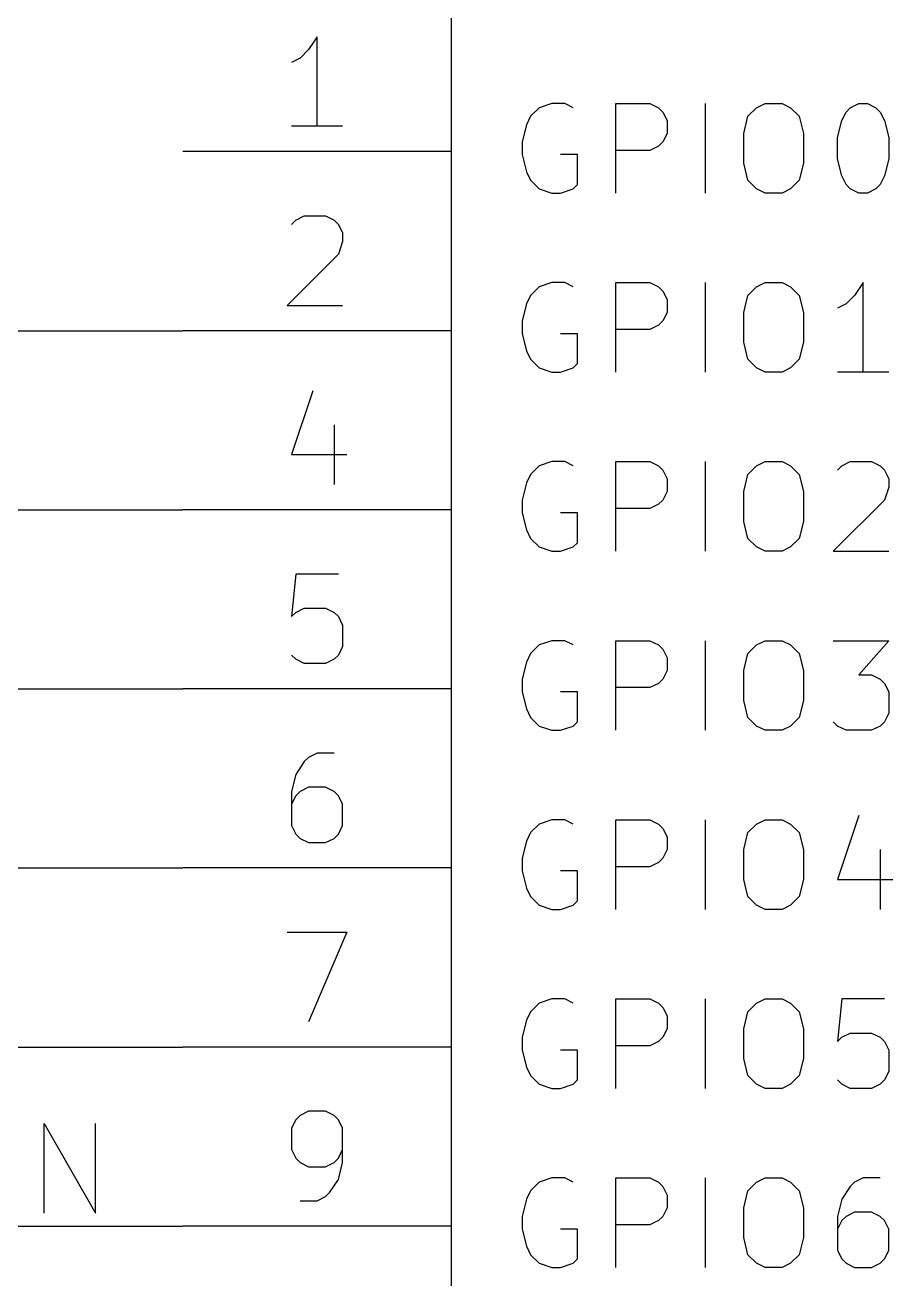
# Model space of a CAD drawing. Header units: inches. Extents: x 0.4 to 11.3, y -7.9 to -0.4.
# Drawn here: x 3.612 to 4.097, y -5.53 to -4.829 of the extents above; entities that cross this region are included whole.
import ezdxf

# ---------------------------------------------------------------- set-up
doc = ezdxf.new("R2010")
doc.units = ezdxf.units.IN
doc.header["$MEASUREMENT"] = 0
for name, color, linetype in [('GREENSIXTYFIVE', 129, 'CONTINUOUS'), ('LIGHTGREEN', 92, 'CONTINUOUS'), ('LIGHTRED', 12, 'CONTINUOUS'), ('RED', 14, 'CONTINUOUS'), ('WHITE', 250, 'CONTINUOUS')]:
    doc.layers.add(name, color=color, linetype=linetype)

msp = doc.modelspace()

# ---------------------------------------------------------------- linework, layer by layer
at = {"layer": 'GREENSIXTYFIVE', "linetype": 'CONTINUOUS'}
for p, q in [((3.90619, -4.87313), (3.89905, -4.87551)), ((3.91333, -4.87313), (3.90619, -4.87313)), ((3.91809, -4.87551), (3.91333, -4.87313)), ((3.9419, -4.92313), (3.9419, -4.87313)), ((3.9419, -4.87313), (3.96095, -4.87313)), ((3.96095, -4.87313), (3.96571, -4.87551)), ((3.9919, -4.92313), (3.9919, -4.87313)), ((4.02048, -4.87551), (4.02524, -4.87313)), ((4.02524, -4.87313), (4.03476, -4.87313)), ((4.03476, -4.87313), (4.03952, -4.87551)), ((4.07286, -4.87551), (4.07762, -4.87313)), ((4.07762, -4.87313), (4.08238, -4.87313)), ((4.08238, -4.87313), (4.08714, -4.87551)), ((3.89905, -4.87551), (3.89428, -4.88028)), ((3.96571, -4.87551), (3.96809, -4.87789)), ((3.96809, -4.87789), (3.97047, -4.88265)), ((4.01571, -4.88028), (4.02048, -4.87551)), ((4.03952, -4.87551), (4.04428, -4.88028)), ((4.06809, -4.88265), (4.07048, -4.87789)), ((4.07048, -4.87789), (4.07286, -4.87551)), ((4.08714, -4.87551), (4.08952, -4.87789)), ((4.08952, -4.87789), (4.09191, -4.88265)), ((3.8919, -4.88504), (3.88952, -4.89456)), ((3.89428, -4.88028), (3.8919, -4.88504)), ((3.97047, -4.88265), (3.97047, -4.8898)), ((4.01333, -4.8898), (4.01571, -4.88028)), ((4.04428, -4.88028), (4.04667, -4.8898)), ((4.06572, -4.89218), (4.06809, -4.88265)), ((4.09191, -4.88265), (4.09429, -4.89218)), ((3.97047, -4.8898), (3.96809, -4.89456)), ((4.01333, -4.90646), (4.01333, -4.8898)), ((4.04667, -4.8898), (4.04667, -4.90646)), ((4.06572, -4.90408), (4.06572, -4.89218)), ((4.09429, -4.89218), (4.09429, -4.90408)), ((3.88952, -4.89456), (3.88952, -4.9017)), ((3.96095, -4.89932), (3.9419, -4.89932)), ((3.96571, -4.89694), (3.96095, -4.89932)), ((3.96809, -4.89456), (3.96571, -4.89694)), ((3.88952, -4.9017), (3.8919, -4.91122)), ((3.92047, -4.9017), (3.91095, -4.9017)), ((3.92047, -4.91837), (3.92047, -4.9017)), ((4.01571, -4.91599), (4.01333, -4.90646)), ((4.04667, -4.90646), (4.04428, -4.91599)), ((4.06809, -4.91361), (4.06572, -4.90408)), ((4.09429, -4.90408), (4.09191, -4.91361)), ((3.8919, -4.91122), (3.89428, -4.91599)), ((4.07048, -4.91837), (4.06809, -4.91361)), ((4.09191, -4.91361), (4.08952, -4.91837)), ((3.89428, -4.91599), (3.89905, -4.92075)), ((3.89905, -4.92075), (3.90619, -4.92313)), ((3.91095, -4.92313), (3.91809, -4.92075)), ((3.91809, -4.92075), (3.92047, -4.91837)), ((4.02048, -4.92075), (4.01571, -4.91599)), ((4.02524, -4.92313), (4.02048, -4.92075)), ((4.03952, -4.92075), (4.03476, -4.92313)), ((4.04428, -4.91599), (4.03952, -4.92075)), ((4.07286, -4.92075), (4.07048, -4.91837)), ((4.07762, -4.92313), (4.07286, -4.92075)), ((4.08714, -4.92075), (4.08238, -4.92313)), ((4.08952, -4.91837), (4.08714, -4.92075)), ((3.90619, -4.92313), (3.91095, -4.92313)), ((4.03476, -4.92313), (4.02524, -4.92313)), ((4.08238, -4.92313), (4.07762, -4.92313)), ((3.89905, -4.97551), (3.89428, -4.98028)), ((3.90619, -4.97313), (3.89905, -4.97551)), ((3.91333, -4.97313), (3.90619, -4.97313)), ((3.91809, -4.97551), (3.91333, -4.97313)), ((3.9419, -5.02313), (3.9419, -4.97313)), ((3.9419, -4.97313), (3.96095, -4.97313)), ((3.96095, -4.97313), (3.96571, -4.97551)), ((3.96571, -4.97551), (3.96809, -4.97789)), ((3.96809, -4.97789), (3.97047, -4.98265)), ((3.9919, -5.02313), (3.9919, -4.97313)), ((4.01571, -4.98028), (4.02048, -4.97551)), ((4.02048, -4.97551), (4.02524, -4.97313)), ((4.02524, -4.97313), (4.03476, -4.97313)), ((4.03476, -4.97313), (4.03952, -4.97551)), ((4.03952, -4.97551), (4.04428, -4.98028)), ((4.08, -4.97313), (4.07524, -4.98028)), ((4.08, -5.02313), (4.08, -4.97313)), ((3.8919, -4.98504), (3.88952, -4.99456)), ((3.89428, -4.98028), (3.8919, -4.98504)), ((3.97047, -4.98265), (3.97047, -4.9898)), ((4.01333, -4.9898), (4.01571, -4.98028)), ((4.04428, -4.98028), (4.04667, -4.9898)), ((4.07048, -4.98504), (4.06572, -4.98742)), ((4.07524, -4.98028), (4.07048, -4.98504)), ((3.97047, -4.9898), (3.96809, -4.99456)), ((4.01333, -5.00646), (4.01333, -4.9898)), ((4.04667, -4.9898), (4.04667, -5.00646)), ((3.88952, -4.99456), (3.88952, -5.0017)), ((3.96571, -4.99694), (3.96095, -4.99932)), ((3.96809, -4.99456), (3.96571, -4.99694)), ((3.88952, -5.0017), (3.8919, -5.01122)), ((3.92047, -5.0017), (3.91095, -5.0017)), ((3.92047, -5.01837), (3.92047, -5.0017)), ((3.96095, -4.99932), (3.9419, -4.99932)), ((3.8919, -5.01122), (3.89428, -5.01599)), ((4.01571, -5.01599), (4.01333, -5.00646)), ((4.04667, -5.00646), (4.04428, -5.01599)), ((3.89428, -5.01599), (3.89905, -5.02075)), ((3.91809, -5.02075), (3.92047, -5.01837)), ((4.02048, -5.02075), (4.01571, -5.01599)), ((4.04428, -5.01599), (4.03952, -5.02075)), ((3.89905, -5.02075), (3.90619, -5.02313)), ((3.90619, -5.02313), (3.91095, -5.02313)), ((3.91095, -5.02313), (3.91809, -5.02075)), ((4.02524, -5.02313), (4.02048, -5.02075)), ((4.03476, -5.02313), (4.02524, -5.02313)), ((4.03952, -5.02075), (4.03476, -5.02313)), ((4.09429, -5.02313), (4.06572, -5.02313)), ((3.89905, -5.07551), (3.89428, -5.08028)), ((3.90619, -5.07313), (3.89905, -5.07551)), ((3.91333, -5.07313), (3.90619, -5.07313)), ((3.91809, -5.07551), (3.91333, -5.07313)), ((3.9419, -5.12313), (3.9419, -5.07313)), ((3.9419, -5.07313), (3.96095, -5.07313)), ((3.96095, -5.07313), (3.96571, -5.07551)), ((3.96571, -5.07551), (3.96809, -5.07789)), ((3.9919, -5.12313), (3.9919, -5.07313)), ((4.01571, -5.08028), (4.02048, -5.07551)), ((4.02048, -5.07551), (4.02524, -5.07313)), ((4.02524, -5.07313), (4.03476, -5.07313)), ((4.03476, -5.07313), (4.03952, -5.07551)), ((4.03952, -5.07551), (4.04428, -5.08028)), ((4.06572, -5.07789), (4.06809, -5.07551)), ((4.06809, -5.07551), (4.07286, -5.07313)), ((4.07286, -5.07313), (4.08476, -5.07313)), ((4.08476, -5.07313), (4.08952, -5.07551)), ((4.08952, -5.07551), (4.09191, -5.07789)), ((3.89428, -5.08028), (3.8919, -5.08504)), ((3.96809, -5.07789), (3.97047, -5.08265)), ((3.97047, -5.08265), (3.97047, -5.0898)), ((4.01333, -5.0898), (4.01571, -5.08028)), ((4.04428, -5.08028), (4.04667, -5.0898)), ((4.09191, -5.07789), (4.09429, -5.08265)), ((4.09429, -5.08265), (4.09429, -5.08742)), ((3.8919, -5.08504), (3.88952, -5.09456)), ((3.97047, -5.0898), (3.96809, -5.09456)), ((4.01333, -5.10646), (4.01333, -5.0898)), ((4.04667, -5.0898), (4.04667, -5.10646)), ((4.09429, -5.08742), (4.09191, -5.09456)), ((3.88952, -5.09456), (3.88952, -5.1017)), ((3.96571, -5.09694), (3.96095, -5.09932)), ((3.96809, -5.09456), (3.96571, -5.09694)), ((4.09191, -5.09456), (4.06333, -5.12313)), ((3.88952, -5.1017), (3.8919, -5.11122)), ((3.92047, -5.1017), (3.91095, -5.1017)), ((3.92047, -5.11837), (3.92047, -5.1017)), ((3.96095, -5.09932), (3.9419, -5.09932)), ((4.01571, -5.11599), (4.01333, -5.10646)), ((4.04667, -5.10646), (4.04428, -5.11599)), ((3.8919, -5.11122), (3.89428, -5.11599)), ((3.89428, -5.11599), (3.89905, -5.12075)), ((4.02048, -5.12075), (4.01571, -5.11599)), ((4.04428, -5.11599), (4.03952, -5.12075)), ((3.89905, -5.12075), (3.90619, -5.12313)), ((3.90619, -5.12313), (3.91095, -5.12313)), ((3.91095, -5.12313), (3.91809, -5.12075)), ((3.91809, -5.12075), (3.92047, -5.11837)), ((4.02524, -5.12313), (4.02048, -5.12075)), ((4.03476, -5.12313), (4.02524, -5.12313)), ((4.03952, -5.12075), (4.03476, -5.12313)), ((4.06333, -5.12313), (4.09429, -5.12313)), ((3.90619, -5.17313), (3.89905, -5.17551)), ((3.91333, -5.17313), (3.90619, -5.17313)), ((3.91809, -5.17551), (3.91333, -5.17313)), ((3.9419, -5.22313), (3.9419, -5.17313)), ((3.9419, -5.17313), (3.96095, -5.17313)), ((3.96095, -5.17313), (3.96571, -5.17551)), ((3.9919, -5.22313), (3.9919, -5.17313)), ((4.02048, -5.17551), (4.02524, -5.17313)), ((4.02524, -5.17313), (4.03476, -5.17313)), ((4.03476, -5.17313), (4.03952, -5.17551)), ((4.06333, -5.17313), (4.09429, -5.17313)), ((4.09429, -5.17313), (4.07762, -5.19218)), ((3.89428, -5.18028), (3.8919, -5.18504)), ((3.89905, -5.17551), (3.89428, -5.18028)), ((3.96571, -5.17551), (3.96809, -5.17789)), ((3.96809, -5.17789), (3.97047, -5.18265)), ((4.01333, -5.1898), (4.01571, -5.18028)), ((4.01571, -5.18028), (4.02048, -5.17551)), ((4.03952, -5.17551), (4.04428, -5.18028)), ((4.04428, -5.18028), (4.04667, -5.1898)), ((3.8919, -5.18504), (3.88952, -5.19456)), ((3.97047, -5.18265), (3.97047, -5.1898)), ((3.88952, -5.19456), (3.88952, -5.2017)), ((3.96809, -5.19456), (3.96571, -5.19694)), ((3.97047, -5.1898), (3.96809, -5.19456)), ((4.01333, -5.20646), (4.01333, -5.1898)), ((4.04667, -5.1898), (4.04667, -5.20646)), ((4.07762, -5.19218), (4.08476, -5.19218)), ((4.08476, -5.19218), (4.08952, -5.19456)), ((4.08952, -5.19456), (4.09191, -5.19694)), ((3.88952, -5.2017), (3.8919, -5.21122)), ((3.92047, -5.2017), (3.91095, -5.2017)), ((3.92047, -5.21837), (3.92047, -5.2017)), ((3.96095, -5.19932), (3.9419, -5.19932)), ((3.96571, -5.19694), (3.96095, -5.19932)), ((4.09191, -5.19694), (4.09429, -5.2017)), ((4.09429, -5.2017), (4.09429, -5.21361)), ((4.01571, -5.21599), (4.01333, -5.20646)), ((4.04667, -5.20646), (4.04428, -5.21599)), ((3.8919, -5.21122), (3.89428, -5.21599)), ((3.89428, -5.21599), (3.89905, -5.22075)), ((4.02048, -5.22075), (4.01571, -5.21599)), ((4.04428, -5.21599), (4.03952, -5.22075)), ((4.09429, -5.21361), (4.09191, -5.21837)), ((3.89905, -5.22075), (3.90619, -5.22313)), ((3.90619, -5.22313), (3.91095, -5.22313)), ((3.91095, -5.22313), (3.91809, -5.22075)), ((3.91809, -5.22075), (3.92047, -5.21837)), ((4.02524, -5.22313), (4.02048, -5.22075)), ((4.03476, -5.22313), (4.02524, -5.22313)), ((4.03952, -5.22075), (4.03476, -5.22313)), ((4.06572, -5.22075), (4.06333, -5.21837)), ((4.07048, -5.22313), (4.06572, -5.22075)), ((4.08476, -5.22313), (4.07048, -5.22313)), ((4.08952, -5.22075), (4.08476, -5.22313)), ((4.09191, -5.21837), (4.08952, -5.22075)), ((4.07762, -5.27075), (4.06572, -5.30646)), ((3.89905, -5.27551), (3.89428, -5.28028)), ((3.90619, -5.27313), (3.89905, -5.27551)), ((3.91333, -5.27313), (3.90619, -5.27313)), ((3.91809, -5.27551), (3.91333, -5.27313)), ((3.9419, -5.32313), (3.9419, -5.27313)), ((3.9419, -5.27313), (3.96095, -5.27313)), ((3.96095, -5.27313), (3.96571, -5.27551)), ((3.96571, -5.27551), (3.96809, -5.27789)), ((3.96809, -5.27789), (3.97047, -5.28265)), ((3.9919, -5.32313), (3.9919, -5.27313)), ((4.01571, -5.28028), (4.02048, -5.27551)), ((4.02048, -5.27551), (4.02524, -5.27313)), ((4.02524, -5.27313), (4.03476, -5.27313)), ((4.03476, -5.27313), (4.03952, -5.27551)), ((4.03952, -5.27551), (4.04428, -5.28028)), ((3.8919, -5.28504), (3.88952, -5.29456)), ((3.89428, -5.28028), (3.8919, -5.28504)), ((3.97047, -5.28265), (3.97047, -5.2898)), ((4.01333, -5.2898), (4.01571, -5.28028)), ((4.04428, -5.28028), (4.04667, -5.2898)), ((3.97047, -5.2898), (3.96809, -5.29456)), ((4.01333, -5.30646), (4.01333, -5.2898)), ((4.04667, -5.2898), (4.04667, -5.30646)), ((4.08952, -5.2898), (4.08952, -5.32313)), ((3.88952, -5.29456), (3.88952, -5.3017)), ((3.96095, -5.29932), (3.9419, -5.29932)), ((3.96571, -5.29694), (3.96095, -5.29932)), ((3.96809, -5.29456), (3.96571, -5.29694)), ((3.88952, -5.3017), (3.8919, -5.31122)), ((3.92047, -5.3017), (3.91095, -5.3017)), ((3.92047, -5.31837), (3.92047, -5.3017)), ((4.01571, -5.31599), (4.01333, -5.30646)), ((4.04667, -5.30646), (4.04428, -5.31599)), ((4.06572, -5.30646), (4.09667, -5.30646)), ((3.8919, -5.31122), (3.89428, -5.31599)), ((3.89428, -5.31599), (3.89905, -5.32075)), ((3.89905, -5.32075), (3.90619, -5.32313)), ((3.91095, -5.32313), (3.91809, -5.32075)), ((3.91809, -5.32075), (3.92047, -5.31837)), ((4.02048, -5.32075), (4.01571, -5.31599)), ((4.02524, -5.32313), (4.02048, -5.32075)), ((4.03952, -5.32075), (4.03476, -5.32313)), ((4.04428, -5.31599), (4.03952, -5.32075)), ((3.90619, -5.32313), (3.91095, -5.32313)), ((4.03476, -5.32313), (4.02524, -5.32313)), ((3.89905, -5.37551), (3.89428, -5.38028)), ((3.90619, -5.37313), (3.89905, -5.37551)), ((3.91333, -5.37313), (3.90619, -5.37313)), ((3.91809, -5.37551), (3.91333, -5.37313)), ((3.9419, -5.42313), (3.9419, -5.37313)), ((3.9419, -5.37313), (3.96095, -5.37313)), ((3.96095, -5.37313), (3.96571, -5.37551)), ((3.96571, -5.37551), (3.96809, -5.37789)), ((3.9919, -5.42313), (3.9919, -5.37313)), ((4.01571, -5.38028), (4.02048, -5.37551)), ((4.02048, -5.37551), (4.02524, -5.37313)), ((4.02524, -5.37313), (4.03476, -5.37313)), ((4.03476, -5.37313), (4.03952, -5.37551)), ((4.03952, -5.37551), (4.04428, -5.38028)), ((4.06809, -5.37313), (4.06572, -5.39694)), ((4.09191, -5.37313), (4.06809, -5.37313)), ((3.89428, -5.38028), (3.8919, -5.38504)), ((3.96809, -5.37789), (3.97047, -5.38265)), ((3.97047, -5.38265), (3.97047, -5.3898)), ((4.01333, -5.3898), (4.01571, -5.38028)), ((4.04428, -5.38028), (4.04667, -5.3898)), ((3.8919, -5.38504), (3.88952, -5.39456)), ((3.97047, -5.3898), (3.96809, -5.39456)), ((4.01333, -5.40646), (4.01333, -5.3898)), ((4.04667, -5.3898), (4.04667, -5.40646)), ((3.88952, -5.39456), (3.88952, -5.4017)), ((3.96571, -5.39694), (3.96095, -5.39932)), ((3.96809, -5.39456), (3.96571, -5.39694)), ((4.06572, -5.39694), (4.06809, -5.39456)), ((4.06809, -5.39456), (4.07286, -5.39218)), ((4.07286, -5.39218), (4.08476, -5.39218)), ((4.08476, -5.39218), (4.08952, -5.39456)), ((4.08952, -5.39456), (4.09191, -5.39694)), ((4.09191, -5.39694), (4.09429, -5.4017)), ((3.88952, -5.4017), (3.8919, -5.41122)), ((3.92047, -5.4017), (3.91095, -5.4017)), ((3.92047, -5.41837), (3.92047, -5.4017)), ((3.96095, -5.39932), (3.9419, -5.39932)), ((4.09429, -5.4017), (4.09429, -5.41361)), ((3.8919, -5.41122), (3.89428, -5.41599)), ((4.01571, -5.41599), (4.01333, -5.40646)), ((4.04667, -5.40646), (4.04428, -5.41599)), ((3.89428, -5.41599), (3.89905, -5.42075)), ((3.91809, -5.42075), (3.92047, -5.41837)), ((4.02048, -5.42075), (4.01571, -5.41599)), ((4.04428, -5.41599), (4.03952, -5.42075)), ((4.06809, -5.42075), (4.06572, -5.41837)), ((4.09191, -5.41837), (4.08952, -5.42075)), ((4.09429, -5.41361), (4.09191, -5.41837)), ((3.89905, -5.42075), (3.90619, -5.42313)), ((3.90619, -5.42313), (3.91095, -5.42313)), ((3.91095, -5.42313), (3.91809, -5.42075)), ((4.02524, -5.42313), (4.02048, -5.42075)), ((4.03476, -5.42313), (4.02524, -5.42313)), ((4.03952, -5.42075), (4.03476, -5.42313)), ((4.07286, -5.42313), (4.06809, -5.42075)), ((4.08476, -5.42313), (4.07286, -5.42313)), ((4.08952, -5.42075), (4.08476, -5.42313)), ((3.62261, -5.4928), (3.62261, -5.4428)), ((3.62261, -5.4428), (3.65119, -5.4928)), ((3.62261, -5.4928), (3.62261, -5.4428)), ((3.62261, -5.4428), (3.65119, -5.4928)), ((3.65119, -5.4928), (3.65119, -5.4428)), ((3.65119, -5.4928), (3.65119, -5.4428)), ((3.90619, -5.47313), (3.89905, -5.47551)), ((3.91333, -5.47313), (3.90619, -5.47313)), ((3.91809, -5.47551), (3.91333, -5.47313)), ((3.9419, -5.52313), (3.9419, -5.47313)), ((3.9419, -5.47313), (3.96095, -5.47313)), ((3.96095, -5.47313), (3.96571, -5.47551)), ((3.9919, -5.52313), (3.9919, -5.47313)), ((4.02048, -5.47551), (4.02524, -5.47313)), ((4.02524, -5.47313), (4.03476, -5.47313)), ((4.03476, -5.47313), (4.03952, -5.47551)), ((4.08, -5.47313), (4.07524, -5.47551)), ((4.08952, -5.47313), (4.08, -5.47313)), ((3.89428, -5.48028), (3.8919, -5.48504)), ((3.89905, -5.47551), (3.89428, -5.48028)), ((3.96571, -5.47551), (3.96809, -5.47789)), ((3.96809, -5.47789), (3.97047, -5.48265)), ((4.01333, -5.4898), (4.01571, -5.48028)), ((4.01571, -5.48028), (4.02048, -5.47551)), ((4.03952, -5.47551), (4.04428, -5.48028)), ((4.04428, -5.48028), (4.04667, -5.4898)), ((4.07286, -5.47789), (4.06809, -5.48504)), ((4.07524, -5.47551), (4.07286, -5.47789)), ((3.8919, -5.48504), (3.88952, -5.49456)), ((3.97047, -5.48265), (3.97047, -5.4898)), ((4.06809, -5.48504), (4.06572, -5.49456)), ((3.88952, -5.49456), (3.88952, -5.5017)), ((3.96809, -5.49456), (3.96571, -5.49694)), ((3.97047, -5.4898), (3.96809, -5.49456)), ((4.01333, -5.50646), (4.01333, -5.4898)), ((4.04667, -5.4898), (4.04667, -5.50646)), ((4.06572, -5.49456), (4.06572, -5.51361)), ((4.07048, -5.49456), (4.06809, -5.49694)), ((4.07524, -5.49218), (4.07048, -5.49456)), ((4.08476, -5.49218), (4.07524, -5.49218)), ((4.08952, -5.49456), (4.08476, -5.49218)), ((4.09191, -5.49694), (4.08952, -5.49456)), ((3.88952, -5.5017), (3.8919, -5.51122)), ((3.92047, -5.5017), (3.91095, -5.5017)), ((3.92047, -5.51837), (3.92047, -5.5017)), ((3.96095, -5.49932), (3.9419, -5.49932)), ((3.96571, -5.49694), (3.96095, -5.49932)), ((4.06809, -5.49694), (4.06572, -5.5017)), ((4.09429, -5.5017), (4.09191, -5.49694)), ((4.09429, -5.51361), (4.09429, -5.5017)), ((4.01571, -5.51599), (4.01333, -5.50646)), ((4.04667, -5.50646), (4.04428, -5.51599)), ((3.8919, -5.51122), (3.89428, -5.51599)), ((3.89428, -5.51599), (3.89905, -5.52075)), ((4.02048, -5.52075), (4.01571, -5.51599)), ((4.04428, -5.51599), (4.03952, -5.52075)), ((4.06572, -5.51361), (4.06809, -5.51837)), ((4.09191, -5.51837), (4.09429, -5.51361)), ((3.89905, -5.52075), (3.90619, -5.52313)), ((3.90619, -5.52313), (3.91095, -5.52313)), ((3.91095, -5.52313), (3.91809, -5.52075)), ((3.91809, -5.52075), (3.92047, -5.51837)), ((4.02524, -5.52313), (4.02048, -5.52075)), ((4.03476, -5.52313), (4.02524, -5.52313)), ((4.03952, -5.52075), (4.03476, -5.52313)), ((4.06809, -5.51837), (4.07048, -5.52075)), ((4.07048, -5.52075), (4.07524, -5.52313)), ((4.07524, -5.52313), (4.08476, -5.52313)), ((4.08476, -5.52313), (4.08952, -5.52075)), ((4.08952, -5.52075), (4.09191, -5.51837))]:
    msp.add_line(p, q, dxfattribs=at)
at = {"layer": 'LIGHTGREEN', "linetype": 'CONTINUOUS'}
for p, q in [((3.55, -5), (3.7, -5)), ((3.2, -5.1), (3.7, -5.1)), ((3.55, -5.2), (3.7, -5.2)), ((3.2, -5.3), (3.7, -5.3)), ((3.6, -5.4), (3.7, -5.4)), ((3.15, -5.5), (3.7, -5.5))]:
    msp.add_line(p, q, dxfattribs=at)
at = {"layer": 'LIGHTRED', "linetype": 'CONTINUOUS'}
for p, q in [((3.775, -4.83588), (3.77024, -4.84302)), ((3.775, -4.88588), (3.775, -4.83588)), ((3.77024, -4.84302), (3.76548, -4.84778)), ((3.76548, -4.84778), (3.76072, -4.85017)), ((3.78929, -4.88588), (3.76072, -4.88588)), ((3.76309, -4.93826), (3.76786, -4.93588)), ((3.76786, -4.93588), (3.77976, -4.93588)), ((3.77976, -4.93588), (3.78452, -4.93826)), ((3.76072, -4.94064), (3.76309, -4.93826)), ((3.78452, -4.93826), (3.78691, -4.94064)), ((3.78691, -4.94064), (3.78929, -4.9454)), ((3.78929, -4.9454), (3.78929, -4.95017)), ((3.78929, -4.95017), (3.78691, -4.95731)), ((3.78691, -4.95731), (3.75833, -4.98588)), ((3.75833, -4.98588), (3.78929, -4.98588)), ((3.77262, -5.0335), (3.76072, -5.06921)), ((3.78452, -5.05255), (3.78452, -5.08588)), ((3.76072, -5.06921), (3.79167, -5.06921)), ((3.76309, -5.13588), (3.76072, -5.15969)), ((3.78691, -5.13588), (3.76309, -5.13588)), ((3.76072, -5.15969), (3.76309, -5.15731)), ((3.76309, -5.15731), (3.76786, -5.15493)), ((3.76786, -5.15493), (3.77976, -5.15493)), ((3.77976, -5.15493), (3.78452, -5.15731)), ((3.78452, -5.15731), (3.78691, -5.15969)), ((3.78691, -5.15969), (3.78929, -5.16445)), ((3.78929, -5.16445), (3.78929, -5.17635)), ((3.76309, -5.1835), (3.76072, -5.18112)), ((3.78691, -5.18112), (3.78452, -5.1835)), ((3.78929, -5.17635), (3.78691, -5.18112)), ((3.76786, -5.18588), (3.76309, -5.1835)), ((3.77976, -5.18588), (3.76786, -5.18588)), ((3.78452, -5.1835), (3.77976, -5.18588)), ((3.775, -5.23588), (3.77024, -5.23826)), ((3.78452, -5.23588), (3.775, -5.23588)), ((3.76786, -5.24064), (3.76309, -5.24778)), ((3.77024, -5.23826), (3.76786, -5.24064)), ((3.76309, -5.24778), (3.76072, -5.25731)), ((3.76072, -5.25731), (3.76072, -5.27635)), ((3.76548, -5.25731), (3.76309, -5.25969)), ((3.77024, -5.25493), (3.76548, -5.25731)), ((3.77976, -5.25493), (3.77024, -5.25493)), ((3.78452, -5.25731), (3.77976, -5.25493)), ((3.78691, -5.25969), (3.78452, -5.25731)), ((3.76309, -5.25969), (3.76072, -5.26445)), ((3.78929, -5.26445), (3.78691, -5.25969)), ((3.78929, -5.27635), (3.78929, -5.26445)), ((3.76072, -5.27635), (3.76309, -5.28112)), ((3.78691, -5.28112), (3.78929, -5.27635)), ((3.76309, -5.28112), (3.76548, -5.2835)), ((3.76548, -5.2835), (3.77024, -5.28588)), ((3.77024, -5.28588), (3.77976, -5.28588)), ((3.77976, -5.28588), (3.78452, -5.2835)), ((3.78452, -5.2835), (3.78691, -5.28112)), ((3.75833, -5.33588), (3.79167, -5.33588)), ((3.79167, -5.33588), (3.77024, -5.38588)), ((3.76548, -5.43826), (3.76309, -5.44064)), ((3.77024, -5.43588), (3.76548, -5.43826)), ((3.77976, -5.43588), (3.77024, -5.43588)), ((3.78452, -5.43826), (3.77976, -5.43588)), ((3.78691, -5.44064), (3.78452, -5.43826)), ((3.76309, -5.44064), (3.76072, -5.4454)), ((3.76072, -5.4454), (3.76072, -5.45731)), ((3.78929, -5.4454), (3.78691, -5.44064)), ((3.78929, -5.46445), (3.78929, -5.4454)), ((3.76072, -5.45731), (3.76309, -5.46207)), ((3.78691, -5.46207), (3.78929, -5.45731)), ((3.76309, -5.46207), (3.76548, -5.46445)), ((3.76548, -5.46445), (3.77024, -5.46683)), ((3.77024, -5.46683), (3.77976, -5.46683)), ((3.77976, -5.46683), (3.78452, -5.46445)), ((3.78452, -5.46445), (3.78691, -5.46207)), ((3.78691, -5.47397), (3.78929, -5.46445)), ((3.78214, -5.48112), (3.78691, -5.47397)), ((3.77976, -5.4835), (3.78214, -5.48112)), ((3.76548, -5.48588), (3.775, -5.48588)), ((3.775, -5.48588), (3.77976, -5.4835))]:
    msp.add_line(p, q, dxfattribs=at)
at = {"layer": 'RED', "linetype": 'CONTINUOUS'}
for p, q in [((3.85, -4.15), (3.85, -6.75)), ((3.85, -4.9), (3.7, -4.9)), ((3.85, -5), (3.7, -5)), ((3.85, -5.1), (3.7, -5.1)), ((3.85, -5.2), (3.7, -5.2)), ((3.85, -5.3), (3.7, -5.3)), ((3.85, -5.4), (3.7, -5.4)), ((3.85, -5.5), (3.7, -5.5))]:
    msp.add_line(p, q, dxfattribs=at)
at = {"layer": 'WHITE', "linetype": 'CONTINUOUS'}
msp.add_line((3.85, -4.15), (3.85, -6.75), dxfattribs=at)

doc.saveas('drawing.dxf')
